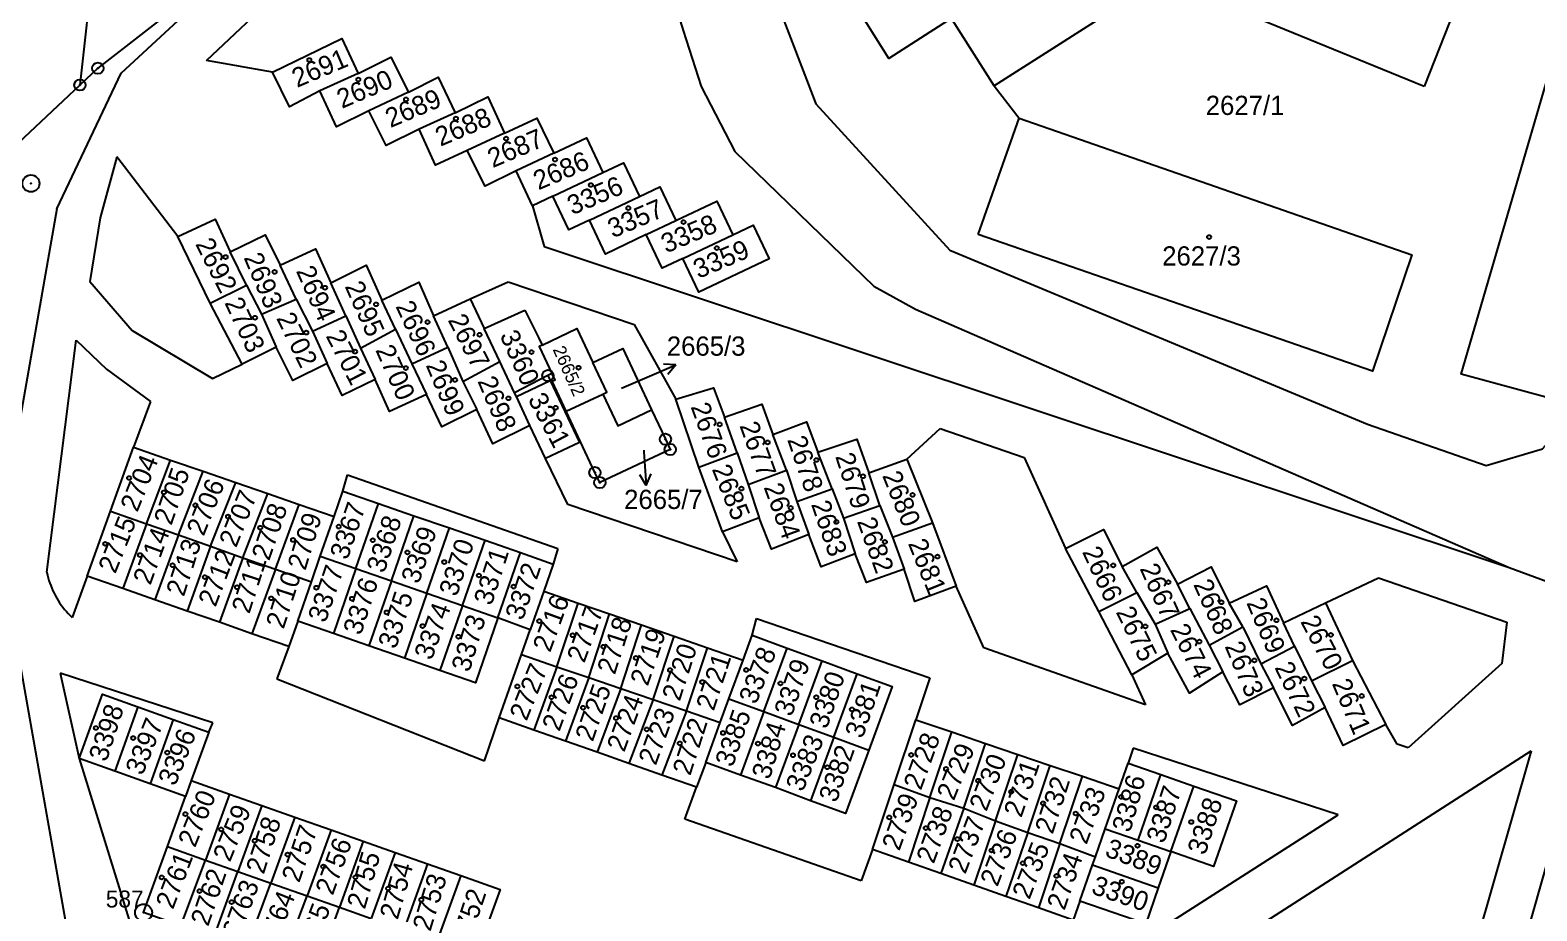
# Model space of a CAD drawing. Extents: x -784124 to -780570, y -980818 to -976926.
# Drawn here: x -782643 to -782509.8, y -979826.7 to -979748.9 of the extents above; entities that cross this region are included whole.
import ezdxf
from ezdxf.enums import TextEntityAlignment as Align

# ---------------------------------------------------------------- set-up
doc = ezdxf.new("R2010")
doc.units = 0
doc.header["$LTSCALE"] = 3.138375
doc.header["$MEASUREMENT"] = 0
for name, color, linetype in [('101', 1, 'CONTINUOUS'), ('1016', 1, 'CONTINUOUS'), ('1029', 1, 'CONTINUOUS'), ('105', 1, 'CONTINUOUS'), ('18', 1, 'CONTINUOUS'), ('21800', 1, 'CONTINUOUS'), ('21900', 1, 'CONTINUOUS'), ('404', 1, 'CONTINUOUS')]:
    doc.layers.add(name, color=color, linetype=linetype)

# ---------------------------------------------------------------- blocks, each defined once
blk = doc.blocks.new('4_02$0')
at = {"layer": '404', "color": 255, "linetype": 'Continuous'}
blk.add_circle((-0.01, 0), 0.175, dxfattribs=at)
blk = doc.blocks.new('1029$1')
at = {"layer": '1029', "color": 6, "linetype": 'Continuous'}
for p, q in [((0, 3), (-0.5, 2)), ((0, 0), (0, 3)), ((0, 3), (0.5, 2))]:
    blk.add_line(p, q, dxfattribs=at)
blk = doc.blocks.new('1_01$18')
at = {"layer": '101', "color": 3, "linetype": 'Continuous'}
for radius in [0.75, 0.03]:
    blk.add_circle((0, 0), radius, dxfattribs=at)
blk = doc.blocks.new('1_05$19')
at = {"layer": '105', "color": 3, "linetype": 'Continuous'}
for radius in [0.5, 0.0303]:
    blk.add_circle((0, 0), radius, dxfattribs=at)

msp = doc.modelspace()

# ---------------------------------------------------------------- linework, layer by layer
at = {"layer": '1029', "color": 255, "linetype": 'Continuous'}
for p, q in [((-782590.71, -979780.52), (-782588.66, -979779.64)), ((-782588.74, -979786.02), (-782588.73, -979786.15))]:
    msp.add_line(p, q, dxfattribs=at)
at = {"layer": '21800', "color": 255, "linetype": 'Continuous'}
for p, q in [((-782634.95, -979752.69), (-782621.18, -979739.92)), ((-782627.4, -979751.56), (-782618.53, -979743.2)), ((-782640.62, -979764.69), (-782634.95, -979752.69)), ((-782621.57, -979752.59), (-782627.4, -979751.56)), ((-782557.78, -979753.79), (-782555.55, -979756.66)), ((-782635.33, -979760.07), (-782636.8, -979765.47)), ((-782629.94, -979767.13), (-782635.33, -979760.07)), ((-782640.62, -979764.69), (-782644.34, -979785.85)), ((-782598.58, -979764.42), (-782597.56, -979768.02)), ((-782636.8, -979765.47), (-782637.71, -979771.11)), ((-782597.56, -979768.02), (-782512.25, -979796.38)), ((-782637.71, -979771.11), (-782633.96, -979775.44)), ((-782604.09, -979772.62), (-782600.72, -979771.14)), ((-782600.72, -979771.14), (-782589.59, -979774.91)), ((-782589.59, -979774.91), (-782585.91, -979781.5)), ((-782641.51, -979796.81), (-782638.93, -979776.29)), ((-782638.93, -979776.29), (-782636.25, -979778.85)), ((-782633.96, -979775.44), (-782626.88, -979779.69)), ((-782636.25, -979778.85), (-782632.36, -979781.72)), ((-782626.88, -979779.69), (-782624.26, -979778.42)), ((-782597.22, -979779.42), (-782600.17, -979780.94)), ((-782632.36, -979781.72), (-782633.85, -979785.75)), ((-782565.5, -979786.8), (-782562.55, -979784.09)), ((-782562.55, -979784.09), (-782555.1, -979786.65)), ((-782595.46, -979790.81), (-782597.44, -979786.75)), ((-782555.1, -979786.65), (-782551.45, -979794.71)), ((-782615.34, -979789.63), (-782614.93, -979788.2)), ((-782614.93, -979788.2), (-782596.35, -979794.71)), ((-782580.5, -979795.88), (-782595.46, -979790.81)), ((-782581.77, -979793.23), (-782580.5, -979795.88)), ((-782596.35, -979794.71), (-782596.75, -979796.08)), ((-782637.96, -979797.14), (-782639.28, -979800.81)), ((-782528.46, -979799.52), (-782523.79, -979797.29)), ((-782523.79, -979797.29), (-782512.44, -979801.22)), ((-782558.69, -979803.49), (-782561.13, -979798.02)), ((-782579.15, -979802.37), (-782578.79, -979800.9)), ((-782578.79, -979800.9), (-782563.44, -979806.14)), ((-782512.44, -979801.22), (-782512.88, -979804.86)), ((-782620.11, -979803.38), (-782621.17, -979806.22)), ((-782544.39, -979808.53), (-782558.69, -979803.49)), ((-782626.83, -979810.1), (-782640.35, -979805.72)), ((-782640.35, -979805.72), (-782638.65, -979813.26)), ((-782545.59, -979805.87), (-782544.39, -979808.53)), ((-782512.88, -979804.86), (-782521.18, -979812.31)), ((-782621.17, -979806.22), (-782602.82, -979813.46)), ((-782563.44, -979806.14), (-782564.69, -979809.85)), ((-782602.82, -979813.46), (-782601.53, -979809.67)), ((-782627.21, -979810.95), (-782626.83, -979810.1)), ((-782522.15, -979812.01), (-782523.14, -979810.27)), ((-782562.82, -979846.31), (-782510.29, -979812.6)), ((-782545.47, -979812.36), (-782545.93, -979813.68)), ((-782527.34, -979818.26), (-782545.47, -979812.36)), ((-782521.18, -979812.31), (-782522.15, -979812.01)), ((-782510.29, -979812.6), (-782515.44, -979830.56)), ((-782638.65, -979813.26), (-782633.74, -979829.17)), ((-782585.11, -979818.62), (-782584.08, -979815.81)), ((-782569.52, -979824.07), (-782585.11, -979818.62)), ((-782545.87, -979830.08), (-782527.34, -979818.26)), ((-782568.53, -979821.3), (-782569.52, -979824.07))]:
    msp.add_line(p, q, dxfattribs=at)
msp.add_lwpolyline([(-782641.51, -979796.81), (-782641.457, -979797.049), (-782641.397, -979797.286), (-782641.329, -979797.522), (-782641.253, -979797.754), (-782641.17, -979797.985), (-782641.079, -979798.212), (-782640.981, -979798.437), (-782640.876, -979798.658), (-782640.764, -979798.875), (-782640.645, -979799.089), (-782640.519, -979799.299), (-782640.386, -979799.505), (-782640.246, -979799.706), (-782640.1, -979799.903), (-782639.948, -979800.095), (-782639.79, -979800.282), (-782639.626, -979800.463), (-782639.456, -979800.639), (-782639.28, -979800.81)], dxfattribs=at)
at = {"layer": '21900', "color": 3, "linetype": 'Continuous'}
for p, q in [((-782510.83, -979731.17), (-782519.74, -979753.87)), ((-782621.18, -979739.92), (-782637.01, -979752.25)), ((-782519.74, -979753.87), (-782543.88, -979743.99)), ((-782637.01, -979752.25), (-782638.59, -979753.73)), ((-782613.98, -979752.7), (-782617.39, -979754.25)), ((-782638.59, -979753.73), (-782646.37, -979761.02)), ((-782609.55, -979754.35), (-782613.04, -979756.02)), ((-782605.43, -979756.19), (-782608.6, -979757.64)), ((-782601.07, -979758), (-782604.36, -979759.51)), ((-782596.7, -979759.75), (-782600.02, -979761.32)), ((-782596.77, -979763.56), (-782592.35, -979761.46)), ((-782593.55, -979765.69), (-782589.13, -979763.59)), ((-782588.52, -979766.95), (-782585.91, -979765.71)), ((-782585.3, -979769.07), (-782580.88, -979766.97)), ((-782623.87, -979771.42), (-782625.3, -979768.48)), ((-782619.47, -979772.65), (-782620.9, -979769.65)), ((-782615.08, -979774.13), (-782616.4, -979771.22)), ((-782627.08, -979773.01), (-782623.87, -979771.42)), ((-782623.87, -979771.42), (-782622.55, -979774)), ((-782622.55, -979774), (-782619.47, -979772.65)), ((-782619.47, -979772.65), (-782618.04, -979775.5)), ((-782622.55, -979774), (-782621.24, -979776.9)), ((-782610.68, -979775.32), (-782611.9, -979772.75)), ((-782602.86, -979775.25), (-782599.27, -979773.63)), ((-782618.04, -979775.5), (-782615.08, -979774.13)), ((-782615.08, -979774.13), (-782613.78, -979776.99)), ((-782613.78, -979776.99), (-782610.68, -979775.32)), ((-782610.68, -979775.32), (-782609.25, -979778.39)), ((-782606.07, -979776.92), (-782607.32, -979774.14)), ((-782601.47, -979778.17), (-782602.86, -979775.25)), ((-782618.04, -979775.5), (-782616.72, -979778.34)), ((-782613.78, -979776.99), (-782612.5, -979779.75)), ((-782609.25, -979778.39), (-782606.07, -979776.92)), ((-782606.07, -979776.92), (-782604.73, -979779.95)), ((-782609.25, -979778.39), (-782607.95, -979781.1)), ((-782604.73, -979779.95), (-782601.47, -979778.17)), ((-782596.86, -979779.23), (-782597.22, -979779.42)), ((-782604.73, -979779.95), (-782603.51, -979782.42)), ((-782600.01, -979781.28), (-782597.01, -979779.86)), ((-782597.22, -979779.42), (-782597.01, -979779.86)), ((-782595.6, -979782.57), (-782596.85, -979779.92)), ((-782598.81, -979783.83), (-782600.01, -979781.28)), ((-782595.6, -979782.57), (-782592.36, -979781.05)), ((-782588.05, -979782.45), (-782586.83, -979785.05)), ((-782580.48, -979786.25), (-782581.61, -979783.08)), ((-782576.13, -979787.79), (-782577.32, -979784.63)), ((-782632.72, -979792.51), (-782630.58, -979786.88)), ((-782630.58, -979786.88), (-782627.7, -979787.88)), ((-782583.88, -979787.5), (-782580.48, -979786.25)), ((-782580.48, -979786.25), (-782579.52, -979789.06)), ((-782572.1, -979789.42), (-782573.35, -979786.2)), ((-782629.89, -979793.5), (-782627.7, -979787.88)), ((-782627.7, -979787.88), (-782624.82, -979788.87)), ((-782579.52, -979789.06), (-782576.13, -979787.79)), ((-782576.13, -979787.79), (-782575.2, -979790.55)), ((-782567.88, -979790.89), (-782568.86, -979788)), ((-782627.04, -979794.51), (-782624.82, -979788.87)), ((-782624.82, -979788.87), (-782621.98, -979789.85)), ((-782624.18, -979795.52), (-782621.98, -979789.85)), ((-782621.98, -979789.85), (-782619.2, -979790.82)), ((-782579.52, -979789.06), (-782578.55, -979791.99)), ((-782575.2, -979790.55), (-782572.1, -979789.42)), ((-782572.1, -979789.42), (-782571.1, -979792.02)), ((-782621.31, -979796.54), (-782619.2, -979790.82)), ((-782619.2, -979790.82), (-782616.12, -979791.88)), ((-782614.19, -979796.47), (-782612.2, -979790.72)), ((-782612.2, -979790.72), (-782609.06, -979791.81)), ((-782575.2, -979790.55), (-782574.16, -979793.47)), ((-782571.1, -979792.02), (-782567.88, -979790.89)), ((-782567.88, -979790.89), (-782566.74, -979793.69)), ((-782635.88, -979791.39), (-782632.72, -979792.51)), ((-782632.72, -979792.51), (-782634.79, -979798.25)), ((-782632.72, -979792.51), (-782629.89, -979793.5)), ((-782617.34, -979795.38), (-782616.12, -979791.88)), ((-782611.05, -979797.56), (-782609.06, -979791.81)), ((-782609.06, -979791.81), (-782605.91, -979792.89)), ((-782571.1, -979792.02), (-782570.05, -979795.17)), ((-782566.74, -979793.69), (-782563.21, -979792.42)), ((-782629.89, -979793.5), (-782631.96, -979799.24)), ((-782629.89, -979793.5), (-782627.04, -979794.51)), ((-782607.91, -979798.64), (-782605.91, -979792.89)), ((-782605.91, -979792.89), (-782602.78, -979793.98)), ((-782604.77, -979799.73), (-782602.78, -979793.98)), ((-782602.78, -979793.98), (-782599.65, -979795.07)), ((-782566.74, -979793.69), (-782565.71, -979796.54)), ((-782627.04, -979794.51), (-782629.1, -979800.24)), ((-782627.04, -979794.51), (-782624.18, -979795.52)), ((-782601.64, -979800.82), (-782599.65, -979795.07)), ((-782624.18, -979795.52), (-782626.24, -979801.23)), ((-782624.18, -979795.52), (-782621.31, -979796.54)), ((-782621.31, -979796.54), (-782623.38, -979802.24)), ((-782621.31, -979796.54), (-782618.13, -979797.66)), ((-782618.13, -979797.66), (-782617.34, -979795.38)), ((-782617.34, -979795.38), (-782614.19, -979796.47)), ((-782614.19, -979796.47), (-782616.18, -979802.22)), ((-782614.19, -979796.47), (-782611.05, -979797.56)), ((-782545.14, -979798.6), (-782546.44, -979796.3)), ((-782619.33, -979801.13), (-782618.13, -979797.66)), ((-782611.05, -979797.56), (-782613.04, -979803.31)), ((-782611.05, -979797.56), (-782607.91, -979798.64)), ((-782540.48, -979800), (-782541.55, -979797.85)), ((-782631.96, -979799.24), (-782634.79, -979798.25)), ((-782629.1, -979800.24), (-782631.96, -979799.24)), ((-782607.91, -979798.64), (-782609.9, -979804.39)), ((-782607.91, -979798.64), (-782604.77, -979799.73)), ((-782597.59, -979798.47), (-782598.79, -979801.88)), ((-782597.59, -979798.47), (-782594.54, -979799.53)), ((-782548.5, -979800.28), (-782545.14, -979798.6)), ((-782545.14, -979798.6), (-782543.53, -979801.4)), ((-782626.24, -979801.23), (-782629.1, -979800.24)), ((-782604.77, -979799.73), (-782606.77, -979805.48)), ((-782604.77, -979799.73), (-782601.64, -979800.82)), ((-782596.44, -979805.15), (-782594.54, -979799.53)), ((-782594.54, -979799.53), (-782591.77, -979800.48)), ((-782593.6, -979806.12), (-782591.77, -979800.48)), ((-782591.77, -979800.48), (-782588.93, -979801.46)), ((-782543.53, -979801.4), (-782540.48, -979800)), ((-782540.48, -979800), (-782538.75, -979803.25)), ((-782535.78, -979801.63), (-782536.98, -979799.53)), ((-782623.38, -979802.24), (-782626.24, -979801.23)), ((-782616.18, -979802.22), (-782619.33, -979801.13)), ((-782598.79, -979801.88), (-782601.64, -979800.82)), ((-782599.56, -979804.08), (-782598.79, -979801.88)), ((-782590.76, -979807.08), (-782588.93, -979801.46)), ((-782588.93, -979801.46), (-782586.05, -979802.46)), ((-782543.53, -979801.4), (-782542.41, -979803.96)), ((-782538.75, -979803.25), (-782535.78, -979801.63)), ((-782535.78, -979801.63), (-782534.19, -979804.9)), ((-782531.22, -979803.35), (-782532.18, -979801.28)), ((-782613.04, -979803.31), (-782616.18, -979802.22)), ((-782609.9, -979804.39), (-782613.04, -979803.31)), ((-782587.92, -979808.05), (-782586.05, -979802.46)), ((-782586.05, -979802.46), (-782583.12, -979803.47)), ((-782538.75, -979803.25), (-782537.54, -979805.6)), ((-782606.77, -979805.48), (-782609.9, -979804.39)), ((-782599.56, -979804.08), (-782596.44, -979805.15)), ((-782584.96, -979809.06), (-782583.12, -979803.47)), ((-782583.12, -979803.47), (-782579.96, -979804.57)), ((-782581.21, -979807.99), (-782579.96, -979804.57)), ((-782578.12, -979809.12), (-782576.06, -979803.5)), ((-782576.06, -979803.5), (-782572.97, -979804.63)), ((-782575.03, -979810.25), (-782572.97, -979804.63)), ((-782572.97, -979804.63), (-782569.88, -979805.77)), ((-782534.19, -979804.9), (-782531.22, -979803.35)), ((-782531.22, -979803.35), (-782529.72, -979806.4)), ((-782529.72, -979806.4), (-782526.08, -979804.6)), ((-782596.44, -979805.15), (-782598.45, -979810.75)), ((-782596.44, -979805.15), (-782593.6, -979806.12)), ((-782571.94, -979811.39), (-782569.88, -979805.77)), ((-782534.19, -979804.9), (-782533.06, -979807.02)), ((-782593.6, -979806.12), (-782595.65, -979811.74)), ((-782593.6, -979806.12), (-782590.76, -979807.08)), ((-782590.76, -979807.08), (-782592.85, -979812.72)), ((-782590.76, -979807.08), (-782587.92, -979808.05)), ((-782529.72, -979806.4), (-782528.5, -979808.76)), ((-782587.92, -979808.05), (-782590.05, -979813.71)), ((-782587.92, -979808.05), (-782584.96, -979809.06)), ((-782581.98, -979810.08), (-782581.21, -979807.99)), ((-782581.21, -979807.99), (-782578.12, -979809.12)), ((-782633.47, -979808.7), (-782635.52, -979814.39)), ((-782633.47, -979808.7), (-782630.34, -979809.83)), ((-782630.34, -979809.83), (-782632.39, -979815.52)), ((-782584.96, -979809.06), (-782587.14, -979814.73)), ((-782584.96, -979809.06), (-782581.98, -979810.08)), ((-782578.12, -979809.12), (-782580.18, -979814.74)), ((-782578.12, -979809.12), (-782575.03, -979810.25)), ((-782595.65, -979811.74), (-782598.45, -979810.75)), ((-782583.27, -979813.61), (-782581.98, -979810.08)), ((-782575.03, -979810.25), (-782577.09, -979815.84)), ((-782575.03, -979810.25), (-782571.94, -979811.39)), ((-782563.46, -979816.71), (-782561.52, -979810.92)), ((-782561.52, -979810.92), (-782558.54, -979811.94)), ((-782592.85, -979812.72), (-782595.65, -979811.74)), ((-782571.94, -979811.39), (-782574, -979817.01)), ((-782571.94, -979811.39), (-782568.85, -979812.52)), ((-782560.45, -979817.65), (-782558.54, -979811.94)), ((-782558.54, -979811.94), (-782555.68, -979812.91)), ((-782590.05, -979813.71), (-782592.85, -979812.72)), ((-782587.14, -979814.73), (-782590.05, -979813.71)), ((-782580.18, -979814.74), (-782583.27, -979813.61)), ((-782557.65, -979818.79), (-782555.68, -979812.91)), ((-782555.68, -979812.91), (-782552.81, -979813.88)), ((-782554.79, -979819.81), (-782552.81, -979813.88)), ((-782552.81, -979813.88), (-782549.97, -979814.84)), ((-782632.39, -979815.52), (-782635.52, -979814.39)), ((-782628.75, -979815.22), (-782629.26, -979816.64)), ((-782628.75, -979815.22), (-782625.38, -979816.41)), ((-782577.09, -979815.84), (-782580.18, -979814.74)), ((-782551.96, -979820.79), (-782549.97, -979814.84)), ((-782549.97, -979814.84), (-782546.72, -979815.95)), ((-782545.05, -979820.5), (-782543.02, -979814.69)), ((-782543.02, -979814.69), (-782540.12, -979815.7)), ((-782629.26, -979816.64), (-782632.39, -979815.52)), ((-782630.85, -979821.05), (-782629.26, -979816.64)), ((-782625.38, -979816.41), (-782627.48, -979822.24)), ((-782625.38, -979816.41), (-782622.5, -979817.42)), ((-782574, -979817.01), (-782577.09, -979815.84)), ((-782566.61, -979815.58), (-782563.46, -979816.71)), ((-782547.95, -979819.48), (-782546.72, -979815.95)), ((-782542.15, -979821.5), (-782540.12, -979815.7)), ((-782622.5, -979817.42), (-782624.62, -979823.25)), ((-782622.5, -979817.42), (-782619.6, -979818.45)), ((-782563.46, -979816.71), (-782565.35, -979822.42)), ((-782563.46, -979816.71), (-782560.45, -979817.65)), ((-782560.45, -979817.65), (-782562.47, -979823.44)), ((-782560.45, -979817.65), (-782557.65, -979818.79)), ((-782619.6, -979818.45), (-782621.7, -979824.29)), ((-782619.6, -979818.45), (-782616.37, -979819.58)), ((-782557.65, -979818.79), (-782559.56, -979824.46)), ((-782557.65, -979818.79), (-782554.79, -979819.81)), ((-782616.37, -979819.58), (-782618.49, -979825.41)), ((-782616.37, -979819.58), (-782613.54, -979820.58)), ((-782613.54, -979820.58), (-782615.65, -979826.41)), ((-782613.54, -979820.58), (-782610.73, -979821.57)), ((-782554.79, -979819.81), (-782556.73, -979825.46)), ((-782554.79, -979819.81), (-782551.96, -979820.79)), ((-782548.8, -979821.95), (-782547.95, -979819.48)), ((-782547.95, -979819.48), (-782545.05, -979820.5)), ((-782545.05, -979820.5), (-782542.15, -979821.5)), ((-782630.85, -979821.05), (-782627.48, -979822.24)), ((-782610.73, -979821.57), (-782612.84, -979827.4)), ((-782610.73, -979821.57), (-782607.85, -979822.58)), ((-782551.96, -979820.79), (-782553.86, -979826.47)), ((-782551.96, -979820.79), (-782548.8, -979821.95)), ((-782549.07, -979822.67), (-782548.8, -979821.95)), ((-782542.15, -979821.5), (-782543.26, -979824.7)), ((-782629.67, -979828.05), (-782627.48, -979822.24)), ((-782627.48, -979822.24), (-782624.62, -979823.25)), ((-782626.75, -979829.08), (-782624.62, -979823.25)), ((-782624.62, -979823.25), (-782621.7, -979824.29)), ((-782607.85, -979822.58), (-782609.96, -979828.42)), ((-782607.85, -979822.58), (-782604.93, -979823.61)), ((-782562.47, -979823.44), (-782565.35, -979822.42)), ((-782550.18, -979825.87), (-782549.07, -979822.67)), ((-782549.07, -979822.67), (-782543.26, -979824.7)), ((-782623.87, -979830.09), (-782621.7, -979824.29)), ((-782621.7, -979824.29), (-782618.49, -979825.41)), ((-782604.93, -979823.61), (-782607.04, -979829.45)), ((-782559.56, -979824.46), (-782562.47, -979823.44)), ((-782556.73, -979825.46), (-782559.56, -979824.46)), ((-782620.71, -979831.21), (-782618.49, -979825.41)), ((-782618.49, -979825.41), (-782615.65, -979826.41)), ((-782553.86, -979826.47), (-782556.73, -979825.46)), ((-782617.77, -979832.25), (-782615.65, -979826.41)), ((-782615.65, -979826.41), (-782612.84, -979827.4))]:
    msp.add_line(p, q, dxfattribs=at)
for points in [[(-782562.6, -979717.42), (-782544.72, -979745.46), (-782557.78, -979753.79), (-782575.61, -979725.63)], [(-782578.83, -979727.48), (-782579.27, -979740.39), (-782573.52, -979755.39), (-782561.69, -979768.32), (-782524.76, -979783.72), (-782514.27, -979787.38), (-782509.29, -979785.89), (-782505.97, -979782.15)], [(-782624.71, -979734.98), (-782637.4, -979742.81), (-782638.59, -979753.73)], [(-782590.14, -979736.24), (-782588.15, -979738.45), (-782586.34, -979745.39), (-782585.25, -979748.92), (-782583.66, -979753.85), (-782580.68, -979759.6), (-782568.39, -979771.51), (-782564.71, -979773.56), (-782512.25, -979796.38), (-782502.47, -979799.97)], [(-782561.89, -979748.07), (-782567.07, -979751.38), (-782575, -979738.74), (-782569.9, -979735.47), (-782561.89, -979748.07)], [(-782505.97, -979782.15), (-782516.48, -979779.29), (-782504.06, -979736.78), (-782494.13, -979739.65)], [(-782617.39, -979754.25), (-782620.05, -979755.65), (-782621.57, -979752.59), (-782615.45, -979749.62), (-782613.98, -979752.7)], [(-782613.98, -979752.7), (-782611.12, -979751.28), (-782609.55, -979754.35)], [(-782609.55, -979754.35), (-782606.91, -979753.03), (-782605.43, -979756.19)], [(-782613.04, -979756.02), (-782615.9, -979757.42), (-782617.39, -979754.25)], [(-782605.43, -979756.19), (-782602.54, -979754.79), (-782601.07, -979758)], [(-782608.6, -979757.64), (-782611.52, -979759.08), (-782613.04, -979756.02)], [(-782601.07, -979758), (-782598.2, -979756.66), (-782596.7, -979759.75)], [(-782559.18, -979766.94), (-782555.55, -979756.66), (-782520.84, -979768.75), (-782524.31, -979779.02), (-782559.18, -979766.94)], [(-782604.36, -979759.51), (-782607.17, -979760.83), (-782608.6, -979757.64)], [(-782596.7, -979759.75), (-782593.8, -979758.4), (-782592.35, -979761.46)], [(-782600.02, -979761.32), (-782602.76, -979762.68), (-782604.36, -979759.51)], [(-782592.35, -979761.46), (-782590.54, -979760.61), (-782589.13, -979763.59)], [(-782596.77, -979763.56), (-782598.58, -979764.42), (-782600.02, -979761.32)], [(-782589.13, -979763.59), (-782587.32, -979762.73), (-782585.91, -979765.71)], [(-782593.55, -979765.69), (-782595.36, -979766.54), (-782596.77, -979763.56)], [(-782585.91, -979765.71), (-782582.29, -979763.99), (-782580.88, -979766.97)], [(-782627.08, -979773.01), (-782629.94, -979767.13), (-782626.65, -979765.59), (-782625.3, -979768.48)], [(-782588.52, -979766.95), (-782592.14, -979768.67), (-782593.55, -979765.69)], [(-782625.3, -979768.48), (-782622.21, -979766.97), (-782620.9, -979769.65)], [(-782585.3, -979769.07), (-782587.11, -979769.93), (-782588.52, -979766.95)], [(-782580.88, -979766.97), (-782579.07, -979766.12), (-782577.66, -979769.1), (-782583.89, -979772.05), (-782585.3, -979769.07)], [(-782620.9, -979769.65), (-782617.77, -979768.21), (-782616.4, -979771.22)], [(-782616.4, -979771.22), (-782613.28, -979769.66), (-782611.9, -979772.75)], [(-782611.9, -979772.75), (-782608.62, -979771.16), (-782607.32, -979774.14)], [(-782607.32, -979774.14), (-782604.09, -979772.62), (-782602.86, -979775.25)], [(-782621.24, -979776.9), (-782624.26, -979778.42), (-782627.08, -979773.01)], [(-782599.27, -979773.63), (-782598.02, -979776.11), (-782597.72, -979776.72)], [(-782597.72, -979776.72), (-782594.65, -979775.27), (-782593.24, -979778.26)], [(-782616.72, -979778.34), (-782619.78, -979779.84), (-782621.24, -979776.9)], [(-782597.72, -979776.72), (-782597.98, -979776.84), (-782596.86, -979779.23)], [(-782593.24, -979778.26), (-782590.6, -979777.02), (-782588.05, -979782.45)], [(-782612.5, -979779.75), (-782615.42, -979781.18), (-782616.72, -979778.34)], [(-782600.01, -979781.28), (-782600.17, -979780.94), (-782601.47, -979778.17)], [(-782596.85, -979779.92), (-782596.59, -979779.8), (-782596.86, -979779.23)], [(-782592.36, -979781.05), (-782592, -979780.88), (-782593.24, -979778.26)], [(-782607.95, -979781.1), (-782611.23, -979782.58), (-782612.5, -979779.75)], [(-782597.01, -979779.86), (-782594.43, -979785.33), (-782597.44, -979786.75), (-782598.81, -979783.83)], [(-782583.88, -979787.5), (-782585.91, -979781.5), (-782582.57, -979780.49), (-782581.61, -979783.08)], [(-782603.51, -979782.42), (-782606.6, -979783.94), (-782607.95, -979781.1)], [(-782592.36, -979781.05), (-782591.04, -979783.85), (-782588.05, -979782.45)], [(-782581.61, -979783.08), (-782578.3, -979781.95), (-782577.32, -979784.63)], [(-782598.81, -979783.83), (-782602.1, -979785.46), (-782603.51, -979782.42)], [(-782586.83, -979785.05), (-782586.4, -979785.95), (-782592.63, -979788.88), (-782593.06, -979787.99), (-782595.6, -979782.57)], [(-782577.32, -979784.63), (-782574.35, -979783.5), (-782573.35, -979786.2)], [(-782635.88, -979791.39), (-782633.85, -979785.75), (-782630.58, -979786.88)], [(-782573.35, -979786.2), (-782569.9, -979785.03), (-782568.86, -979788)], [(-782644.39, -979786.35), (-782645.41, -979796.32), (-782637.18, -979842.87)], [(-782568.86, -979788), (-782565.5, -979786.8), (-782563.21, -979792.42)], [(-782578.55, -979791.99), (-782581.77, -979793.23), (-782583.88, -979787.5)], [(-782616.12, -979791.88), (-782615.34, -979789.63), (-782612.2, -979790.72)], [(-782634.79, -979798.25), (-782637.96, -979797.14), (-782635.88, -979791.39)], [(-782574.16, -979793.47), (-782577.46, -979794.76), (-782578.55, -979791.99)], [(-782563.21, -979792.42), (-782561.13, -979798.02), (-782564.77, -979799.38), (-782565.71, -979796.54)], [(-782570.05, -979795.17), (-782573.05, -979796.33), (-782574.16, -979793.47)], [(-782548.5, -979800.28), (-782551.45, -979794.71), (-782548.1, -979793.03), (-782546.44, -979796.3)], [(-782599.65, -979795.07), (-782596.75, -979796.08), (-782597.59, -979798.47)], [(-782565.71, -979796.54), (-782569.06, -979797.72), (-782570.05, -979795.17)], [(-782546.44, -979796.3), (-782543.39, -979794.6), (-782541.55, -979797.85)], [(-782541.55, -979797.85), (-782538.57, -979796.32), (-782536.98, -979799.53)], [(-782536.98, -979799.53), (-782533.7, -979798), (-782532.18, -979801.28)], [(-782542.41, -979803.96), (-782545.59, -979805.87), (-782548.5, -979800.28)], [(-782543.99, -979947.48), (-782540.68, -979937.12), (-782535.15, -979919.41), (-782527.03, -979886.45), (-782502.47, -979799.97)], [(-782532.18, -979801.28), (-782528.46, -979799.52), (-782526.08, -979804.6)], [(-782619.33, -979801.13), (-782620.11, -979803.38), (-782623.38, -979802.24)], [(-782601.64, -979800.82), (-782603.63, -979806.57), (-782606.77, -979805.48)], [(-782579.96, -979804.57), (-782579.15, -979802.37), (-782576.06, -979803.5)], [(-782598.45, -979810.75), (-782601.53, -979809.67), (-782599.56, -979804.08)], [(-782537.54, -979805.6), (-782540.5, -979807.5), (-782542.41, -979803.96)], [(-782526.08, -979804.6), (-782523.14, -979810.27), (-782526.91, -979812.11), (-782528.5, -979808.76)], [(-782569.88, -979805.77), (-782566.79, -979806.9), (-782568.85, -979812.52)], [(-782533.06, -979807.02), (-782536.04, -979808.53), (-782537.54, -979805.6)], [(-782528.5, -979808.76), (-782531.4, -979810.36), (-782533.06, -979807.02)], [(-782635.52, -979814.39), (-782638.65, -979813.26), (-782636.6, -979807.57), (-782633.47, -979808.7)], [(-782630.34, -979809.83), (-782627.21, -979810.95), (-782628.75, -979815.22)], [(-782566.61, -979815.58), (-782564.69, -979809.85), (-782561.52, -979810.92)], [(-782568.85, -979812.52), (-782570.91, -979818.14), (-782574, -979817.01)], [(-782583.27, -979813.61), (-782584.08, -979815.81), (-782587.14, -979814.73)], [(-782546.72, -979815.95), (-782545.93, -979813.68), (-782543.02, -979814.69)], [(-782565.35, -979822.42), (-782568.53, -979821.3), (-782566.61, -979815.58)], [(-782540.12, -979815.7), (-782536.35, -979817.02), (-782538.37, -979822.82), (-782542.15, -979821.5)], [(-782629.67, -979828.05), (-782632.96, -979826.89), (-782630.85, -979821.05)], [(-782604.93, -979823.61), (-782601.43, -979824.85), (-782603.55, -979830.68)], [(-782550.18, -979825.87), (-782550.77, -979827.56), (-782553.86, -979826.47)], [(-782543.26, -979824.7), (-782544.37, -979827.89), (-782550.18, -979825.87)]]:
    msp.add_lwpolyline(points, dxfattribs=at)

# ---------------------------------------------------------------- block references
at = {"layer": '101', "color": 0, "linetype": 'ByBlock'}
for p in [(-782642.92, -979762.43), (-782632.96, -979826.89)]:
    msp.add_blockref('1_01$18', p, dxfattribs=at)
at = {"layer": '1029', "color": 0, "linetype": 'ByBlock'}
for p, rotation in [((-782588.66, -979779.64), 293), ((-782588.73, -979786.15), 184)]:
    msp.add_blockref('1029$1', p, dxfattribs=dict(at, rotation=rotation))
at = {"layer": '105', "color": 0, "linetype": 'ByBlock'}
for p in [(-782637.01, -979752.25), (-782638.59, -979753.73), (-782597.22, -979779.42), (-782586.83, -979785.05), (-782586.4, -979785.95), (-782593.06, -979787.99), (-782592.63, -979788.88)]:
    msp.add_blockref('1_05$19', p, dxfattribs=at)
at = {"layer": '404', "color": 0, "linetype": 'ByBlock'}
for p in [(-782618.3, -979751.52), (-782613.97, -979753.25), (-782609.75, -979755.01), (-782605.34, -979756.7), (-782600.9, -979758.47), (-782596.58, -979760.32), (-782593.41, -979762.57), (-782590.1, -979764.61), (-782585.22, -979765.85), (-782538.75, -979767.17), (-782582.28, -979768.15), (-782625.7, -979768.94), (-782621.37, -979770.25), (-782616.91, -979771.65), (-782612.4, -979773.12), (-782623.1, -979774.31), (-782607.85, -979774.69), (-782618.57, -979775.62), (-782603.25, -979775.81), (-782614.26, -979777.3), (-782598.66, -979777.34), (-782609.77, -979778.75), (-782594.5, -979778.72), (-782605.42, -979779.8), (-782600.7, -979781.43), (-782596.52, -979782.26), (-782582.02, -979783.74), (-782577.78, -979785.33), (-782573.47, -979786.88), (-782634.23, -979788.47), (-782569.35, -979788.32), (-782631.16, -979789.74), (-782580.1, -979789.41), (-782564.97, -979789.96), (-782628.37, -979790.88), (-782575.74, -979791.11), (-782625.49, -979791.88), (-782615.7, -979792.76), (-782571.7, -979792.35), (-782622.64, -979792.86), (-782619.74, -979793.95), (-782612.69, -979793.97), (-782567.42, -979794.12), (-782636.35, -979794.29), (-782633.27, -979795.28), (-782609.63, -979795.05), (-782562.77, -979795.42), (-782630.39, -979796.18), (-782606.37, -979795.9), (-782547.23, -979796.2), (-782627.54, -979797.23), (-782624.69, -979798.13), (-782603.31, -979797.09), (-782600.24, -979798.07), (-782542.35, -979797.68), (-782621.67, -979799.11), (-782617.68, -979798.17), (-782614.53, -979799.14), (-782537.66, -979799.46), (-782611.46, -979800.35), (-782608.29, -979801.56), (-782597.97, -979801.12), (-782544.39, -979801.59), (-782532.8, -979801.05), (-782605.12, -979802.5), (-782595.02, -979802.37), (-782592.3, -979803.39), (-782539.61, -979802.93), (-782527.99, -979802.34), (-782589.43, -979804.38), (-782534.75, -979804.6), (-782586.41, -979805.45), (-782579.68, -979805.44), (-782599.91, -979806.9), (-782583.56, -979806.51), (-782576.65, -979806.63), (-782530.33, -979806.2), (-782596.89, -979807.85), (-782594.1, -979808.78), (-782573.48, -979807.85), (-782525.26, -979807.74), (-782591.19, -979809.7), (-782570.33, -979808.93), (-782637.17, -979810.57), (-782633.87, -979811.46), (-782588.47, -979810.7), (-782581.73, -979811.01), (-782630.86, -979812.74), (-782585.55, -979811.93), (-782578.64, -979811.95), (-782575.54, -979812.98), (-782572.51, -979814.04), (-782565.09, -979812.95), (-782562.01, -979814.19), (-782559.16, -979815.23), (-782556.25, -979816.21), (-782546.53, -979816.66), (-782553.43, -979817.23), (-782550.55, -979818.13), (-782543.43, -979817.59), (-782629.26, -979818.18), (-782567.03, -979818.48), (-782563.8, -979819.42), (-782540.33, -979818.88), (-782626.09, -979819.54), (-782623.13, -979820.54), (-782561.01, -979820.39), (-782620.22, -979821.76), (-782557.99, -979821.4), (-782545.08, -979820.98), (-782617.07, -979822.82), (-782555.23, -979822.52), (-782631.35, -979823.78), (-782614.22, -979823.76), (-782611.34, -979824.76), (-782552.25, -979823.65), (-782546.47, -979824.16), (-782628.01, -979824.99), (-782625.17, -979825.96), (-782608.4, -979825.76)]:
    msp.add_blockref('4_02$0', p, dxfattribs=at)

# ---------------------------------------------------------------- texts
at = {"layer": '1016', "color": 174, "linetype": 'Continuous'}
msp.add_text('587', height=1.5, dxfattribs=at).set_placement((-782632.96, -979826.89), align=Align.BOTTOM_RIGHT)
at = {"layer": '18', "color": 255, "linetype": 'Continuous'}
for s, rotation, p in [('2691', 23, (-782619.2, -979754.46)), ('2690', 23, (-782615.23, -979756.31)), ('2689', 23, (-782610.94, -979758.01)), ('2688', 23, (-782606.52, -979759.66)), ('2687', 23, (-782601.9, -979761.55)), ('2686', 23, (-782597.86, -979763.52)), ('3356', 23, (-782594.86, -979765.72)), ('3357', 23, (-782591.28, -979767.76)), ('3358', 23, (-782586.56, -979769.1)), ('2692', 297, (-782628.88, -979768.01)), ('2693', 293, (-782624.61, -979769.18)), ('3359', 23, (-782583.71, -979771.35)), ('2694', 294, (-782619.98, -979770.37)), ('2695', 294, (-782615.67, -979771.73)), ('2703', 295, (-782626.3, -979773.19)), ('2702', 296, (-782621.72, -979774.56)), ('2696', 295, (-782611.18, -979773.5)), ('2697', 297, (-782606.55, -979774.73)), ('2701', 297, (-782617.34, -979776.14)), ('3360', 294, (-782601.97, -979776.06)), ('2700', 294, (-782612.96, -979777.36)), ('2699', 293, (-782608.51, -979778.69)), ('2698', 293, (-782603.94, -979780.1)), ('3361', 298, (-782599.48, -979781.74)), ('2676', 290, (-782585.1, -979782.33)), ('2677', 290, (-782580.78, -979784.01)), ('2678', 289, (-782576.56, -979785.24)), ('2704', 68, (-782633.04, -979791.75)), ('2685', 292, (-782583.22, -979787.87)), ('2679', 288, (-782572.32, -979786.71)), ('2705', 71, (-782630.02, -979792.89)), ('2706', 68, (-782627.18, -979793.87)), ('2707', 68, (-782624.31, -979794.89)), ('2684', 290, (-782578.64, -979789.45)), ('2708', 71, (-782621.38, -979796.03)), ('3367', 71, (-782614.46, -979795.95)), ('2683', 289, (-782574.45, -979790.95)), ('2715', 68, (-782634.99, -979797.19)), ('2709', 73, (-782618.17, -979796.86)), ('3368', 72, (-782611.2, -979797.11)), ('2682', 290, (-782570.39, -979792.47)), ('2714', 70, (-782631.88, -979798.19)), ('2713', 72, (-782628.92, -979799.18)), ('3369', 71, (-782608.16, -979798.08)), ('3370', 72, (-782604.79, -979799.18)), ('2681', 292, (-782565.88, -979794.44)), ('2712', 69, (-782626.13, -979800.13)), ('3371', 72, (-782601.72, -979799.98)), ('2666', 295, (-782550.48, -979795.21)), ('2711', 72, (-782623.13, -979800.7)), ('3377', 71, (-782616.4, -979801.51)), ('3372', 71, (-782598.96, -979801.3)), ('2667', 294, (-782545.39, -979796.68)), ('2710', 72, (-782620.1, -979802.05)), ('3376', 72, (-782613.27, -979802.6)), ('2668', 294, (-782540.65, -979798.08)), ('3375', 72, (-782610.18, -979803.82)), ('2716', 70, (-782596.54, -979804.13)), ('2669', 293, (-782535.96, -979799.7)), ('3374', 70, (-782607.02, -979804.83)), ('3373', 73, (-782603.68, -979805.86)), ('2717', 70, (-782593.52, -979805.07)), ('2675', 296, (-782547.49, -979800.54)), ('2670', 298, (-782531.18, -979801.4)), ('2718', 72, (-782590.82, -979806.08)), ('2719', 71, (-782587.91, -979807.1)), ('2674', 297, (-782542.7, -979802.11)), ('2720', 72, (-782585.08, -979808.43)), ('2673', 293, (-782537.88, -979803.54)), ('2721', 72, (-782582.07, -979809.29)), ('3378', 69, (-782578.33, -979808.74)), ('3379', 71, (-782575.18, -979809.8)), ('2727', 68, (-782598.63, -979810.21)), ('2726', 70, (-782595.72, -979811.12)), ('3380', 71, (-782572.08, -979810.9)), ('2672', 296, (-782533.47, -979805.44)), ('2725', 71, (-782592.77, -979812.02)), ('3381', 71, (-782568.92, -979811.74)), ('2671', 293, (-782528.4, -979806.84)), ('3398', 72, (-782635.76, -979813.79)), ('2724', 70, (-782589.99, -979812.95)), ('3397', 68, (-782632.59, -979815.03)), ('2723', 70, (-782587.2, -979814.12)), ('2722', 72, (-782584.15, -979815.01)), ('3385', 71, (-782580.4, -979814.27)), ('3396', 68, (-782629.7, -979815.97)), ('3384', 73, (-782577.13, -979815.35)), ('3383', 68, (-782574.21, -979816.48)), ('2728', 70, (-782563.76, -979816.32)), ('3382', 71, (-782571.23, -979817.41)), ('2729', 68, (-782560.86, -979817.26)), ('2730', 69, (-782557.97, -979818.2)), ('2731', 71, (-782554.88, -979818.73)), ('2732', 72, (-782552.11, -979820.18)), ('3386', 74, (-782545.26, -979820.02)), ('2760', 68, (-782627.94, -979821.4)), ('2739', 70, (-782565.67, -979821.68)), ('2733', 70, (-782549.12, -979821.12)), ('3387', 72, (-782542.26, -979821.01)), ('2759', 68, (-782624.85, -979822.68)), ('2738', 70, (-782562.63, -979822.82)), ('3388', 72, (-782538.63, -979822.04)), ('2758', 72, (-782621.86, -979823.73)), ('2757', 71, (-782618.72, -979824.48)), ('2737', 69, (-782559.84, -979823.74)), ('2756', 70, (-782615.76, -979825.61)), ('2736', 69, (-782557, -979824.85)), ('3389', 339, (-782548.26, -979822.34)), ('2761', 69, (-782629.89, -979826.86)), ('2755', 74, (-782612.91, -979826.8)), ('2735', 69, (-782554.17, -979825.99)), ('2734', 71, (-782551.07, -979826.93)), ('2762', 71, (-782626.77, -979828.34)), ('2754', 74, (-782610.01, -979827.73)), ('2763', 70, (-782623.97, -979829.33)), ('2753', 73, (-782607.12, -979828.77)), ('3390', 341, (-782549.43, -979825.66)), ('2764', 68, (-782620.94, -979830.31)), ('2752', 71, (-782603.8, -979830.11)), ('2765', 69, (-782617.74, -979831.4))]:
    msp.add_text(s, height=1.7, rotation=rotation, dxfattribs=at).set_placement(p, align=Align.BOTTOM_LEFT)
for s, p in [('2627/1', (-782539.06, -979756.89)), ('2627/3', (-782542.91, -979770.2))]:
    msp.add_text(s, height=1.7, dxfattribs=at).set_placement(p, align=Align.BOTTOM_LEFT)
msp.add_text('2665/3', height=1.7, dxfattribs=at).set_placement((-782583.23, -979778.17), align=Align.BOTTOM_CENTER)
for s, height, rotation, p in [('2665/2', 1.139, 294, (-782596.18, -979779.37)), ('2680', 1.7, 292, (-782567.21, -979790.79))]:
    msp.add_text(s, height=height, rotation=rotation, dxfattribs=at).set_placement(p, align=Align.BOTTOM_CENTER)
msp.add_text('2665/7', height=1.7, dxfattribs=at).set_placement((-782590.48, -979789.51), align=Align.TOP_LEFT)

doc.saveas('drawing.dxf')
